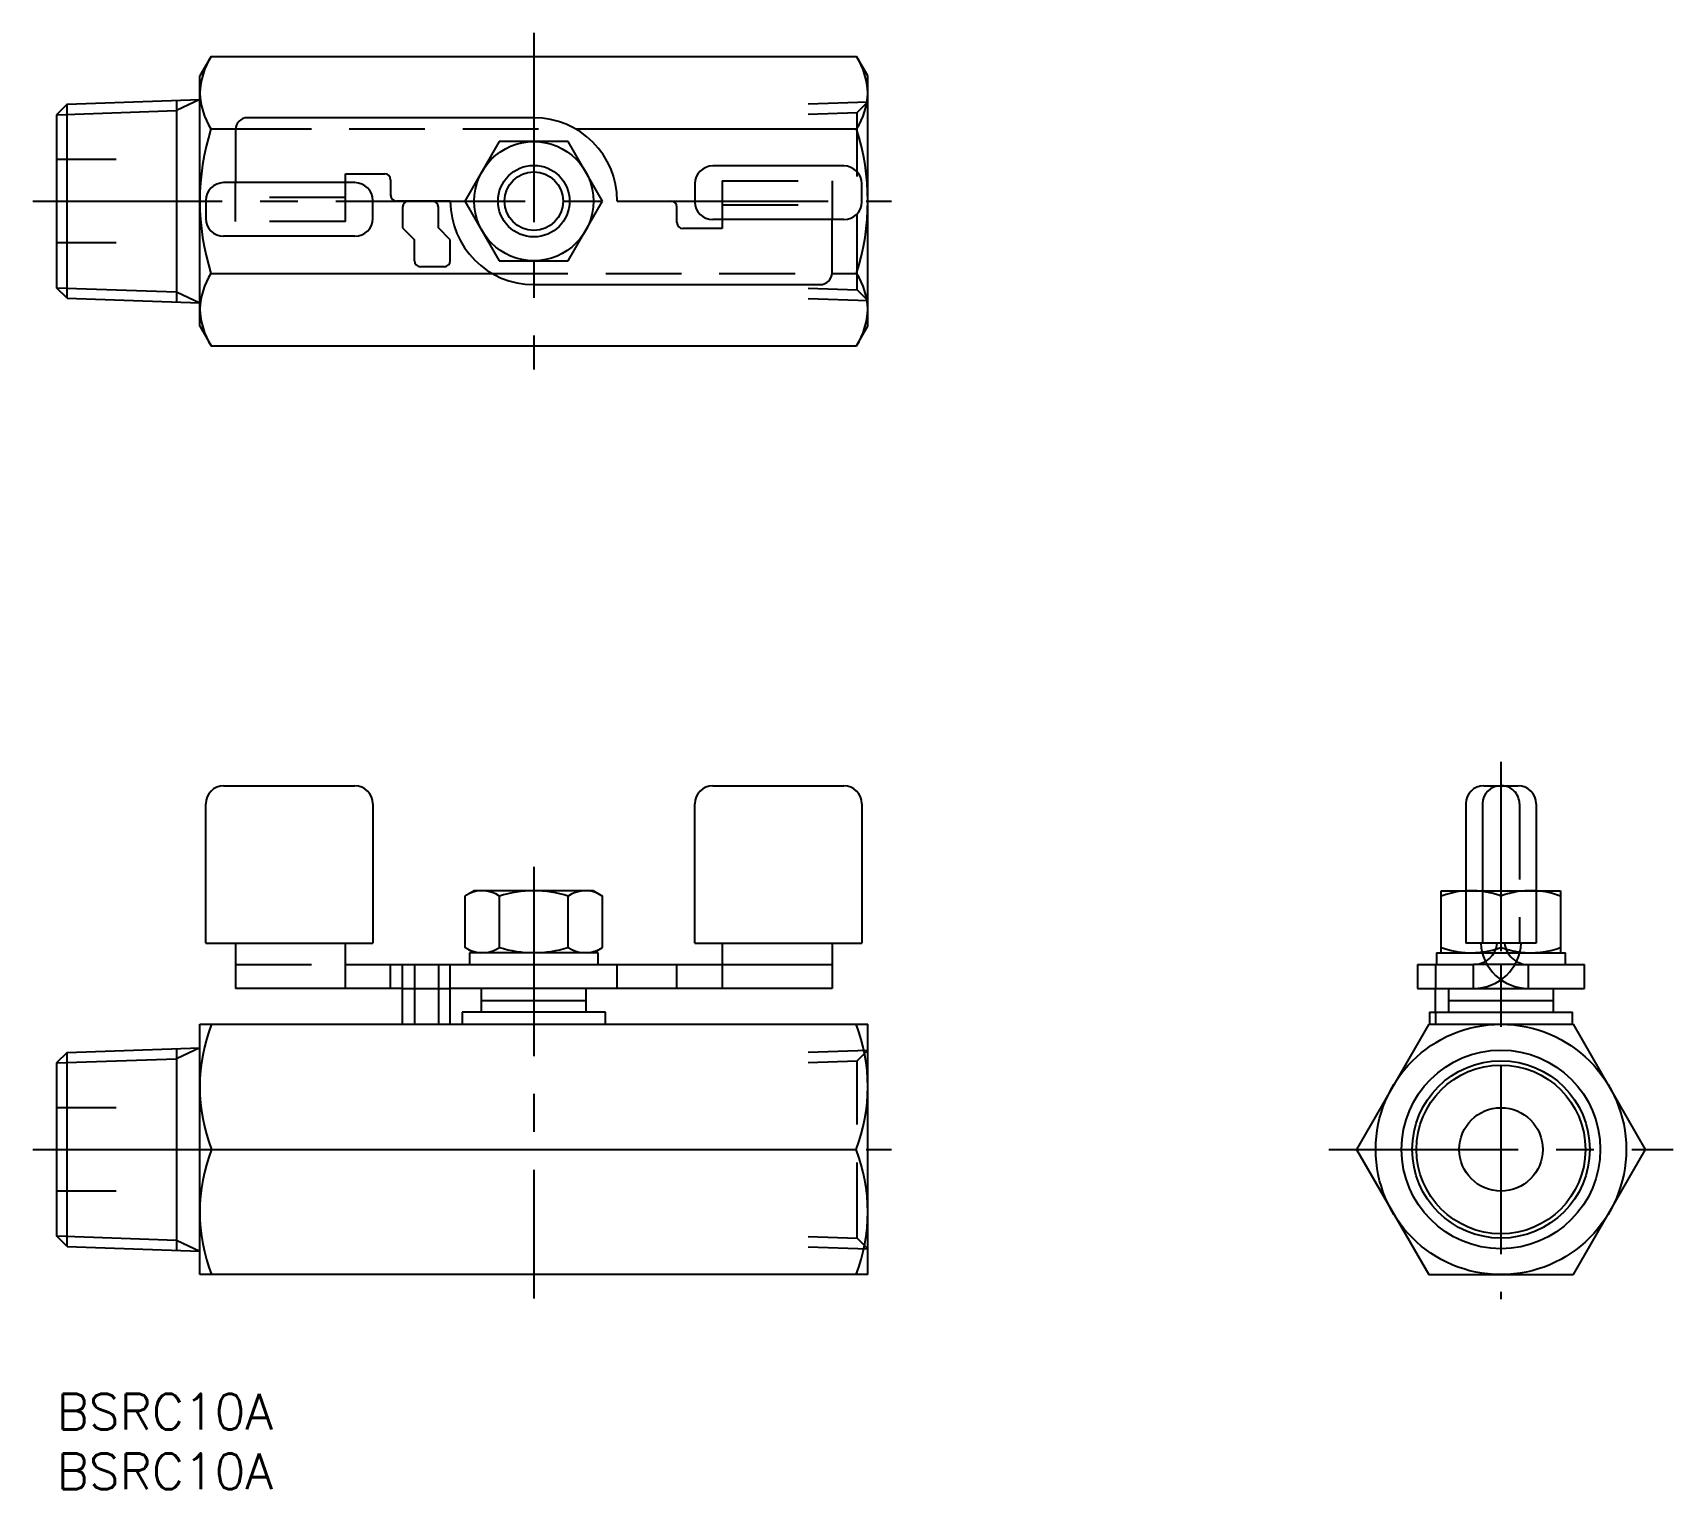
# Model space of a CAD drawing. Extents: x -2 to 136, y -8 to 114.
import ezdxf

# ---------------------------------------------------------------- set-up
doc = ezdxf.new("R2010")
doc.units = 0
doc.header["$LTSCALE"] = 0.5
doc.linetypes.add('CENTER', pattern=[50.8, 31.75, -6.35, 6.35, -6.35])
doc.linetypes.add('DASHED', pattern=[19.05, 12.7, -6.35])
for name, color, linetype in [('MSM_CENTER', 1, 'CENTER'), ('MSM_CONTINUOUS', 7, 'CONTINUOUS'), ('MSM_DASHED', 4, 'DASHED'), ('MSM_NARROW', 5, 'CONTINUOUS'), ('MSM_PART_NUMBER', 7, 'CONTINUOUS')]:
    doc.layers.add(name, color=color, linetype=linetype)
doc.styles.get("Standard").update_dxf_attribs({"font": 'txt.shx', "height": 3, "bigfont": 'bigfont.shx'})

# ---------------------------------------------------------------- blocks, each defined once
blk = doc.blocks.new('*U26')
at = {"layer": 'MSM_PART_NUMBER'}
blk.add_text('BSRC10A', height=3, dxfattribs=at).set_placement((0, -3))
blk = doc.blocks.new('*U27')
at = {"layer": 'MSM_PART_NUMBER'}
blk.add_text('BSRC10A', height=3, dxfattribs=at).set_placement((0, -8))

msp = doc.modelspace()

# ---------------------------------------------------------------- linework, layer by layer
at = {"layer": 'MSM_CENTER'}
for p, q in [((40, 114.16), (40, 85.91)), ((-2, 100.04), (70, 100.04)), ((121.08, 53), (121.08, 7.94)), ((40, 44.2), (40, 8)), ((-2, 20.5), (70, 20.5)), ((106.65, 20.5), (135.52, 20.5))]:
    msp.add_line(p, q, dxfattribs=at)
at = {"layer": 'MSM_CONTINUOUS'}
for p, q in [((12.94, 112.16), (12, 110.54)), ((12.94, 112.16), (67.06, 112.16)), ((68, 110.54), (67.06, 112.16)), ((12, 89.54), (12, 110.54)), ((68, 89.54), (68, 110.54)), ((0.89, 108.18), (0, 107.29)), ((0, 107.29), (0, 92.78)), ((0.89, 108.18), (12, 108.56)), ((0.89, 91.9), (0.89, 108.18)), ((10.05, 108.5), (10.05, 91.58)), ((12.94, 106.1), (15, 106.1)), ((15, 106.04), (15, 101.59)), ((40, 107.04), (16, 107.04)), ((43.5, 106.1), (67.06, 106.1)), ((37.11, 105.04), (34.23, 100.04)), ((42.89, 105.04), (37.11, 105.04)), ((45.77, 100.04), (42.89, 105.04)), ((24.2, 102.34), (27.5, 102.34)), ((24.2, 101.59), (24.2, 102.34)), ((28, 101.84), (28, 100.54)), ((66, 102.99), (55, 102.99)), ((25, 101.59), (14, 101.59)), ((53.5, 101.49), (53.5, 99.99)), ((67.5, 99.99), (67.5, 101.49)), ((12.5, 100.09), (12.5, 98.59)), ((26.5, 98.59), (26.5, 100.09)), ((33, 100.04), (28.5, 100.04)), ((29, 99.54), (29, 97.79)), ((32, 97.79), (32, 99.54)), ((34.23, 100.04), (37.11, 95.04)), ((42.89, 95.04), (45.77, 100.04)), ((47, 100.04), (51.5, 100.04)), ((52, 98.24), (52, 99.54)), ((29, 97.79), (30, 96.79)), ((33, 96.79), (32, 97.79)), ((55.8, 97.74), (52.5, 97.74)), ((66, 98.49), (55, 98.49)), ((55.8, 98.49), (55.8, 97.74)), ((65, 94.04), (65, 98.49)), ((25, 97.09), (14, 97.09)), ((30, 95.04), (30, 96.79)), ((33, 95.04), (33, 96.79)), ((37.11, 95.04), (42.89, 95.04)), ((12.94, 93.97), (36.5, 93.97)), ((32.5, 94.54), (30.5, 94.54)), ((65, 93.97), (67.06, 93.97)), ((0.89, 91.9), (0, 92.78)), ((40, 93.04), (64, 93.04)), ((0.89, 91.9), (12, 91.51)), ((12, 89.54), (12.94, 87.91)), ((67.06, 87.91), (68, 89.54)), ((12.94, 87.91), (67.06, 87.91)), ((14, 51), (25, 51)), ((55, 51), (66, 51)), ((119.63, 51), (122.53, 51)), ((12.5, 37.8), (12.5, 49.5)), ((26.5, 49.5), (26.5, 37.8)), ((53.5, 37.8), (53.5, 49.5)), ((67.5, 49.5), (67.5, 37.8)), ((118.13, 49.5), (118.13, 42.2)), ((119.53, 49.5), (119.53, 37.8)), ((124.03, 49.5), (124.03, 37.8)), ((35, 42.2), (34.23, 41.75)), ((34.23, 41.75), (34.23, 37.45)), ((45, 42.2), (35, 42.2)), ((37.11, 41.75), (37.11, 37.45)), ((42.89, 37.45), (42.89, 41.75)), ((45, 42.2), (45.77, 41.75)), ((45.77, 37.45), (45.77, 41.75)), ((116.08, 42.2), (119.53, 42.2)), ((116.08, 37), (116.08, 42.2)), ((124.03, 42.2), (126.08, 42.2)), ((126.08, 42.2), (126.08, 37)), ((12.5, 37.8), (26.5, 37.8)), ((15, 37.8), (15, 34)), ((24.2, 34), (24.2, 37.8)), ((35, 37), (34.23, 37.45)), ((45, 37), (45.77, 37.45)), ((53.5, 37.8), (67.5, 37.8)), ((55.8, 37.8), (55.8, 36)), ((65, 37.8), (65, 34)), ((124.03, 37.8), (119.53, 37.8)), ((24.2, 36), (65, 36)), ((28, 34), (28, 36)), ((29, 31), (29, 36)), ((30, 36), (30, 31)), ((33, 31), (33, 36)), ((45.4, 37), (34.6, 37)), ((34.6, 37), (34.6, 36)), ((45.4, 36), (45.4, 37)), ((114.08, 36), (114.08, 34)), ((114.08, 36), (118.78, 36)), ((115.68, 37), (115.68, 36)), ((115.68, 37), (120.52, 37)), ((122.25, 36), (128.08, 36)), ((122.66, 37), (126.48, 37)), ((126.48, 36), (126.48, 37)), ((128.08, 34), (128.08, 36)), ((121.08, 34.73), (121.08, 34)), ((29, 34), (15, 34)), ((65, 34), (33, 34)), ((35.6, 34), (35.6, 32)), ((44.4, 32), (44.4, 34)), ((114.08, 34), (128.08, 34)), ((115.58, 32), (115.58, 34)), ((116.68, 34), (116.68, 32)), ((125.48, 32), (125.48, 34)), ((46, 32), (34, 32)), ((34, 32), (34, 31)), ((35.6, 33), (44.4, 33)), ((46, 31), (46, 32)), ((115.08, 32), (127.08, 32)), ((115.08, 32), (115.08, 31)), ((116.68, 33), (125.48, 33)), ((127.08, 31), (127.08, 32)), ((12, 10), (12, 31)), ((12, 31), (68, 31)), ((68, 10), (68, 31)), ((115.02, 31), (108.96, 20.5)), ((115.02, 31), (127.15, 31)), ((133.21, 20.5), (127.15, 31)), ((0.89, 28.64), (12, 29.03)), ((10.05, 28.96), (10.05, 12.04)), ((0.89, 28.64), (0, 27.75)), ((0, 27.75), (0, 13.25)), ((0.89, 12.36), (0.89, 28.64)), ((12.99, 20.5), (67.01, 20.5)), ((108.96, 20.5), (115.02, 10)), ((127.15, 10), (133.21, 20.5)), ((0.89, 12.36), (0, 13.25)), ((0.89, 12.36), (12, 11.97)), ((68, 10), (12, 10)), ((115.02, 10), (127.15, 10))]:
    msp.add_line(p, q, dxfattribs=at)
for centre, radius in [((40, 100.04), 5), ((40, 100.04), 2.46), ((121.08, 20.5), 10.5), ((121.08, 20.5), 7.44), ((121.08, 20.5), 7.08), ((121.08, 20.5), 3.5)]:
    msp.add_circle(centre, radius, dxfattribs=at)
for centre, radius, start, end in [((18.15, 108.89), 6.15, 147.8897, 178.1554), ((61.85, 108.89), 6.15, 1.8406, 32.1116), ((18.15, 109.38), 6.16, 182.6736, 212.1507), ((61.85, 109.38), 6.16, 327.8479, 357.3305), ((32.06, 100.04), 20.06, 162.412, 197.588), ((16, 106.04), 1, 90, 180), ((40, 100.04), 7, 360, 90), ((47.94, 100.04), 20.06, 342.412, 17.588), ((27.5, 101.84), 0.5, 0, 90), ((55, 101.49), 1.5, 90, 180), ((66, 101.49), 1.5, 0, 90), ((14, 100.09), 1.5, 90, 180), ((25, 100.09), 1.5, 0, 90), ((28.5, 100.54), 0.5, 180, 270), ((29.5, 99.54), 0.5, 90, 180), ((31.5, 99.54), 0.5, 0, 90), ((40, 100.04), 7, 180, 270), ((51.5, 99.54), 0.5, 0, 90), ((55, 99.99), 1.5, 180, 270), ((66, 99.99), 1.5, 270, 0), ((14, 98.59), 1.5, 180, 270), ((25, 98.59), 1.5, 270, 0), ((52.5, 98.24), 0.5, 180, 270), ((30.5, 95.04), 0.5, 180, 270), ((32.5, 95.04), 0.5, 270, 0), ((18.15, 90.7), 6.16, 147.8493, 177.3264), ((64, 94.04), 1, 270, 360), ((61.85, 90.7), 6.16, 2.6695, 32.1521), ((18.15, 91.18), 6.15, 181.8446, 212.1103), ((61.85, 91.18), 6.15, 327.8884, 358.1594), ((14, 49.5), 1.5, 90, 180), ((25, 49.5), 1.5, 0, 90), ((55, 49.5), 1.5, 90, 180), ((66, 49.5), 1.5, 0, 90), ((119.63, 49.5), 1.5, 90, 180), ((121.03, 49.5), 1.5, 90, 180), ((122.53, 49.5), 1.5, 0, 90), ((35.67, 39.64), 2.56, 55.6158, 115.6158), ((40, 32.65), 9.55, 72.412, 107.588), ((44.33, 39.64), 2.56, 64.3842, 124.3842), ((118.58, 34.98), 7.22, 82.4401, 110.2562), ((123.58, 34.98), 7.22, 69.7438, 86.4271), ((35.67, 39.56), 2.56, 244.3842, 304.3842), ((40, 46.55), 9.55, 252.412, 287.588), ((44.33, 39.56), 2.56, 235.6158, 295.6158), ((118.58, 44.22), 7.22, 249.7438, 286.7019), ((118.78, 38), 2, 270, 354.2608), ((118.78, 38), 4, 270, 357.134), ((123.58, 44.22), 7.22, 262.7399, 290.2562), ((26.44, 25.75), 14.44, 158.6741, 201.3259), ((53.56, 25.75), 14.44, 338.6741, 21.3259), ((26.44, 15.25), 14.44, 158.6741, 201.3259), ((53.56, 15.25), 14.44, 338.6741, 21.3259), ((53.56, 15.25), 14.44, 338.6763, 21.3237)]:
    msp.add_arc(centre, radius, start, end, dxfattribs=at)
at = {"layer": 'MSM_DASHED'}
for p, q in [((63, 108.19), (68, 108.37)), ((63, 107.34), (67.11, 107.48)), ((67.11, 107.48), (68, 108.37)), ((67.11, 92.59), (67.11, 107.48)), ((15, 106.1), (43.5, 106.1)), ((5, 103.54), (0, 103.54)), ((15, 98.34), (15, 101.59)), ((24.2, 98.34), (24.2, 101.59)), ((55.8, 101.73), (65, 101.73)), ((55.8, 101.73), (55.8, 98.49)), ((65, 101.73), (65, 98.49)), ((24.2, 100.35), (15, 100.35)), ((55.8, 99.73), (65, 99.73)), ((24.2, 98.34), (15, 98.34)), ((5, 96.54), (0, 96.54)), ((36.5, 93.97), (65, 93.97)), ((63, 92.74), (67.11, 92.59)), ((67.11, 92.59), (68, 91.7)), ((63, 91.88), (68, 91.7)), ((122.63, 49.5), (122.63, 37.8)), ((118.13, 42.2), (118.13, 37.8)), ((119.53, 42.2), (124.03, 42.2)), ((121.08, 42.25), (121.08, 37.45)), ((119.53, 37.8), (118.13, 37.8)), ((15, 36), (24.2, 36)), ((32, 36), (32, 31)), ((47, 34), (47, 36)), ((52, 34), (52, 36)), ((55.8, 36), (55.8, 34)), ((115.58, 36), (115.58, 34)), ((118.78, 34), (118.78, 36)), ((122.25, 36), (118.78, 36)), ((120.52, 37), (122.66, 37)), ((121.08, 36), (121.08, 34.73)), ((123.38, 34), (123.38, 36)), ((29, 34), (33, 34)), ((121.08, 34), (121.08, 31)), ((115.58, 32), (115.58, 31)), ((63, 28.66), (68, 28.83)), ((63, 27.8), (67.11, 27.94)), ((67.11, 27.94), (68, 28.83)), ((67.11, 13.06), (67.11, 27.94)), ((5, 24), (0, 24)), ((5, 17), (0, 17)), ((63, 13.2), (67.11, 13.06)), ((67.11, 13.06), (68, 12.17)), ((63, 12.34), (68, 12.17))]:
    msp.add_line(p, q, dxfattribs=at)
for centre, radius, start, end in [((121.13, 49.5), 1.5, 0, 90), ((118.58, 34.98), 7.22, 69.7438, 82.4401), ((123.58, 34.98), 7.22, 86.4271, 110.2562), ((123.38, 38), 4, 182.866, 270), ((118.58, 44.22), 7.22, 286.7019, 290.2562), ((123.58, 44.22), 7.22, 249.7438, 262.7399), ((123.38, 38), 2, 185.7392, 270)]:
    msp.add_arc(centre, radius, start, end, dxfattribs=at)
at = {"layer": 'MSM_NARROW'}
for p, q in [((0, 107.29), (10.05, 107.64)), ((12, 108.56), (10.05, 107.64)), ((0, 92.78), (10.05, 92.43)), ((10.05, 92.43), (12, 91.51)), ((12, 29.03), (10.05, 28.1)), ((0, 27.75), (10.05, 28.1)), ((0, 13.25), (10.05, 12.9)), ((10.05, 12.9), (12, 11.97))]:
    msp.add_line(p, q, dxfattribs=at)
for centre, radius in [((40, 100.04), 3), ((121.08, 20.5), 8.33)]:
    msp.add_circle(centre, radius, dxfattribs=at)

# ---------------------------------------------------------------- block references
at = {"layer": 'MSM_CONTINUOUS'}
for name in ['*U26', '*U27']:
    msp.add_blockref(name, (0, 0), dxfattribs=at)

doc.saveas('drawing.dxf')
